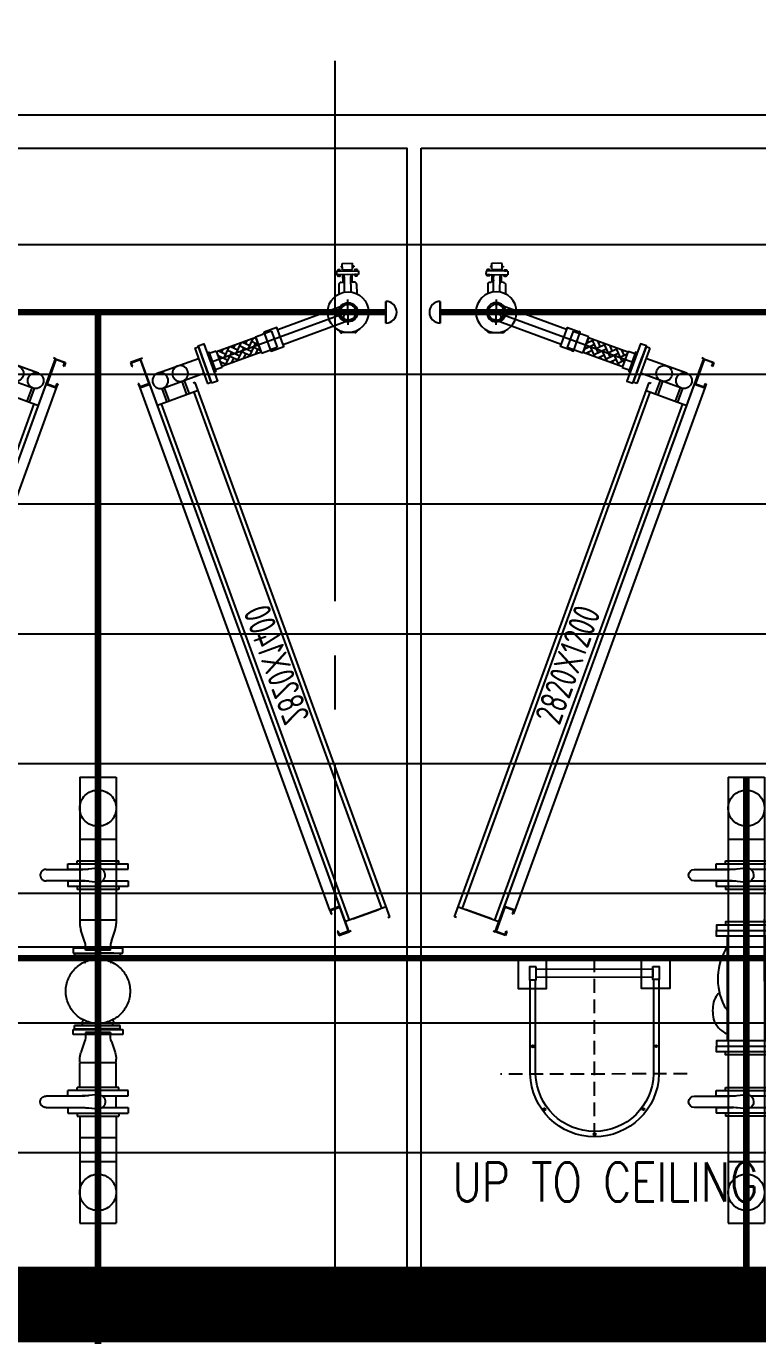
# Model space of a CAD drawing. Extents: x -18489 to 195597, y -1599 to 112111.
# Drawn here: x 17497 to 17836, y 1895 to 2501 of the extents above; entities that cross this region are included whole.
import ezdxf
from ezdxf.enums import TextEntityAlignment as Align

# ---------------------------------------------------------------- set-up
doc = ezdxf.new("R2010")
doc.units = 0
doc.header["$LTSCALE"] = 100
for name, pattern in [('188K-SM-03-F10-ARCH-PA-Y2257103$0$18P6-SM-03-C40-ARCH-PA-Y2211058$0$DASHED', [19.05, 12.7, -6.35]), ('188K-SM-07-F10-MECH-CR PIPE-Y2257103$0$XFM1Q20-200k$0$CENTER', [2, 1.25, -0.25, 0.25, -0.25]), ('X-S-FAB-L10$0$COL-CEN-LIN', [3.25, 2.5, -0.25, 0.25, -0.25])]:
    doc.linetypes.add(name, pattern=pattern)
for name, color, linetype in [('188K-SM-03-F10-ARCH-PA-Y2257103$0$K-0-TXT-高度', 53, 'Continuous'), ('188K-SM-03-F10-ARCH-PA-Y2257103$0$K-AREA', 53, 'Continuous'), ('188K-SM-03-F10-ARCH-PA-Y2257103$0$K-P-LAD-420', 53, 'Continuous'), ('188K-SM-03-F10-ARCH-PA-Y2257103$0$K-P1S-4.2-單抗', 53, 'Continuous'), ('188K-SM-07-F10-MECH-CR PIPE-Y2257103$0$00_AC_CHS_12℃', 4, 'Continuous'), ('188K-SM-07-F10-MECH-CR PIPE-Y2257103$0$00_AC_CHS_20℃', 3, 'Continuous'), ('188K-SM-07-F10-MECH-CR PIPE-Y2257103$0$00_DCC', 7, 'Continuous'), ('188K-SM-07-F10-MECH-CR PIPE-Y2257103$0$00_閥站分組', 1, 'Continuous'), ('188K-SM-07-F10-MECH-CR PIPE-Y2257103$0$XFM1Q20-200k$0$U-PCW-V', 2, 'Continuous'), ('X-S-FAB-L10$0$0-DIM-TXT', 8, 'Continuous'), ('X-S-FAB-L10$0$BLOCK', 8, 'Continuous'), ('X-S-FAB-L10$0$CCL', 8, 'X-S-FAB-L10$0$COL-CEN-LIN'), ('X-S-FAB-L10$0$PEN4', 8, 'Continuous')]:
    doc.layers.add(name, color=color, linetype=linetype)
doc.styles.add('188K-SM-03-F10-ARCH-PA-Y2257103$0$18P2-XFDP10$0$AA-TXT', font='simplex.shx', dxfattribs={"width": 0.8, "bigfont": 'chineset.shx'})
doc.styles.add('188K-SM-07-F10-MECH-CR PIPE-Y2257103$0$XFM1Q20-200k$0$aa-txt', font='isocp.shx', dxfattribs={"bigfont": 'chineset.shx'})
doc.styles.add('X-S-FAB-L10$0$CHINA', font='simplex.shx', dxfattribs={"width": 0.75, "bigfont": 'chineset.shx'})
doc.styles.add('X-S-FAB-L10$0$Standard', font='', dxfattribs={"width": 0.8})
doc.styles.add('X-S-FAB-L10$0$TG_NOTE_TEXT', font='simplex.shx', dxfattribs={"width": 0.75, "bigfont": 'chineset.shx'})
doc.styles.get('X-S-FAB-L10$0$Standard').set_extended_font_data('Microsoft JhengHei')

# ---------------------------------------------------------------- blocks, each defined once
blk = doc.blocks.new('X-S-FAB-L10$0$FAB2-L05')
at = {"layer": 'X-S-FAB-L10$0$CCL'}
blk.add_line((-8520, 11005), (-8520, 0), dxfattribs=at)
blk = doc.blocks.new('X-S-FAB-L10')
at = {"layer": 'X-S-FAB-L10$0$PEN4'}
h = blk.add_hatch(dxfattribs=at)
h.set_pattern_fill('LINE', color=256, scale=480)
h.set_pattern_definition([(0, (0, 0), (0, 60), [])])
h.paths.add_polyline_path([(16745, -35), (15995, -35), (15995, 35), (15925, 35), (15925, -35), (15155, -35), (15155, 35), (15085, 35), (15085, -35), (15155, -35), (15155, -250), (13920, -250), (19914.055, 6000), (21180, 7320), (21180, 5520), (23465, 5520), (23485, 3587.5), (24315, 3587.5), (24315, 1870), (17075, 1870), (17075, 2060), (16745, 2060), (16745, -21.034)])
at = {"layer": 'X-S-FAB-L10$0$BLOCK'}
blk.add_blockref('X-S-FAB-L10$0$FAB2-L05', (26160, -720), dxfattribs=at)
at = {"style": 'X-S-FAB-L10$0$TG_NOTE_TEXT', "width": 0.5, "flags": 1}
for p in [(7463.301, 9020), (18268.251, 8649), (11197.77, 4800.167), (16485.801, 4800.167), (25420.27, 2635), (13360, 320.001, 0), (7463.301, -33.333)]:
    blk.add_attdef('WH', text='', height=20, dxfattribs=at).set_placement(p, align=Align.BOTTOM_LEFT)
at = {"width": 0.5}
for style, p in [('X-S-FAB-L10$0$TG_NOTE_TEXT', (7585, 9020)), ('X-S-FAB-L10$0$TG_NOTE_TEXT', (18389.95, 8649)), ('X-S-FAB-L10$0$TG_NOTE_TEXT', (11117.5, 4813.5)), ('X-S-FAB-L10$0$TG_NOTE_TEXT', (16607.5, 4813.5)), ('X-S-FAB-L10$0$TG_NOTE_TEXT', (25350, 2635)), ('X-S-FAB-L10$0$Standard', (13129.375, 325.001, 0)), ('X-S-FAB-L10$0$TG_NOTE_TEXT', (7585, -20))]:
    blk.add_attdef('DESC', text='', height=10, dxfattribs=dict(at, style=style)).set_placement(p, align=Align.BOTTOM_LEFT)
for tag, style, p in [('TYPE', 'X-S-FAB-L10$0$TG_NOTE_TEXT', (7619.286, 9020)), ('NO', 'X-S-FAB-L10$0$TG_NOTE_TEXT', (7650.095, 9020)), ('TYPE', 'X-S-FAB-L10$0$TG_NOTE_TEXT', (18424.236, 8649)), ('NO', 'X-S-FAB-L10$0$TG_NOTE_TEXT', (18455.045, 8649)), ('NO', 'X-S-FAB-L10$0$TG_NOTE_TEXT', (11088.595, 4813.5)), ('TYPE', 'X-S-FAB-L10$0$TG_NOTE_TEXT', (11151.786, 4813.5)), ('TYPE', 'X-S-FAB-L10$0$TG_NOTE_TEXT', (16641.786, 4813.5)), ('NO', 'X-S-FAB-L10$0$TG_NOTE_TEXT', (16672.595, 4813.5)), ('NO', 'X-S-FAB-L10$0$TG_NOTE_TEXT', (25313, 2635)), ('TYPE', 'X-S-FAB-L10$0$TG_NOTE_TEXT', (25350, 2635)), ('NO', 'X-S-FAB-L10$0$Standard', (13100, 320.001, 0)), ('TYPE', 'X-S-FAB-L10$0$Standard', (13129.375, 320.001, 0)), ('TYPE', 'X-S-FAB-L10$0$TG_NOTE_TEXT', (7619.286, -20)), ('NO', 'X-S-FAB-L10$0$TG_NOTE_TEXT', (7650.095, -20))]:
    blk.add_attdef(tag, text='', height=10, dxfattribs=dict(at, style=style)).set_placement(p, align=Align.BOTTOM_RIGHT)
at = {"style": 'X-S-FAB-L10$0$TG_NOTE_TEXT', "width": 0.5, "flags": 1}
for rotation, p in [(180, (43, 7480)), (180, (943, 7480)), (90, (24310, 3717.77)), (270, (17080, 1711.699))]:
    blk.add_attdef('WH', text='', height=20, rotation=rotation, dxfattribs=at).set_placement(p, align=Align.BOTTOM_LEFT)
at = {"width": 0.5}
for rotation, style, p in [(180, 'X-S-FAB-L10$0$Standard', (317.625, 7480)), (180, 'X-S-FAB-L10$0$Standard', (1217.625, 7480)), (90, 'X-S-FAB-L10$0$TG_NOTE_TEXT', (24310, 3647.5)), (270, 'X-S-FAB-L10$0$TG_NOTE_TEXT', (17080, 1605))]:
    blk.add_attdef('DESC', text='', height=10, rotation=rotation, dxfattribs=dict(at, style=style)).set_placement(p, align=Align.BOTTOM_LEFT)
for tag, rotation, style, p in [('TYPE', 180, 'X-S-FAB-L10$0$Standard', (317.625, 7480)), ('NO', 180, 'X-S-FAB-L10$0$Standard', (347, 7480)), ('TYPE', 180, 'X-S-FAB-L10$0$Standard', (1217.625, 7480)), ('NO', 180, 'X-S-FAB-L10$0$Standard', (1247, 7480)), ('TYPE', 90, 'X-S-FAB-L10$0$TG_NOTE_TEXT', (24310, 3647.5)), ('NO', 90, 'X-S-FAB-L10$0$TG_NOTE_TEXT', (24310, 3610.5)), ('TYPE', 270, 'X-S-FAB-L10$0$TG_NOTE_TEXT', (17080, 1605)), ('NO', 270, 'X-S-FAB-L10$0$TG_NOTE_TEXT', (17080, 1573))]:
    blk.add_attdef(tag, text='', height=10, rotation=rotation, dxfattribs=dict(at, style=style)).set_placement(p, align=Align.BOTTOM_RIGHT)
at = {"layer": 'X-S-FAB-L10$0$0-DIM-TXT', "style": 'X-S-FAB-L10$0$CHINA', "width": 0.75}
for p in [(667.414, 7855.1, -2689.4), (22627.353, 6728.814), (25644.722, 6728.814), (24778.787, 5569.051), (1118.252, 4980), (417.801, 4594.623), (23874.84, 4355), (22927.43, 4330.122), (23749.869, 3901.367), (417.801, 3765.236), (1118.252, 3730), (417.801, 3115.79), (536.882, 2227.832), (16908.994, 1782.652), (888.445, 880.466), (16977.43, 750), (18878.841, 750), (25641.221, 553.233), (21364.03, 526.894)]:
    blk.add_attdef('HIG', text='', height=80, dxfattribs=at).set_placement(p, align=Align.MIDDLE_LEFT)
blk = doc.blocks.new('188K-SM-07-F10-MECH-CR PIPE-Y2257103$0$XFM1P20-200k$0$005')
at = {"layer": '188K-SM-07-F10-MECH-CR PIPE-Y2257103$0$00_DCC'}
h = blk.add_hatch(dxfattribs=at)
h.set_pattern_fill('AR-HBONE', color=60, scale=0.430893, angle=360, style=0)
h.set_pattern_definition([(135, (-2258.2576, -4619.8331), (-8e-16, 2.4374981), [5.1707143, -1.7235714]), (45, (-2259.4764, -4618.6144), (-8e-16, 2.4374981), [5.1707143, -1.7235714])])
h.paths.add_polyline_path([(21.88125, -3.01625), (21.88125, 3.01625), (5.88125, 3.01625), (5.88125, -3.01625)])
edge = h.paths.add_edge_path(flags=17)
edge.add_line((21.88125, 3.01625), (21.88125, -3.01625))
at = {"layer": '188K-SM-07-F10-MECH-CR PIPE-Y2257103$0$00_DCC', "color": 60}
for p, q in [((5.88125, 3.31625), (3, 3.31625)), ((5.88125, 3.31625), (5.88125, -3.31625)), ((21.88125, 3.01625), (5.88125, 3.01625)), ((5.88125, 3.01625), (5.88125, -3.01625)), ((21.88125, 3.31625), (24.7625, 3.31625)), ((21.88125, 3.31625), (21.88125, -3.31625)), ((21.88125, 3.01625), (21.88125, -3.01625)), ((21.88125, -3.01625), (21.88125, 3.01625)), ((28.2625, 3.31625), (24.7625, 3.31625)), ((28.2625, 3.31625), (28.2625, -3.31625)), ((5.88125, -3.31625), (3, -3.31625)), ((21.88125, -3.01625), (5.88125, -3.01625)), ((21.88125, -3.31625), (28.2625, -3.31625)), ((28.2625, -3.31625), (25.38125, -3.31625))]:
    blk.add_line(p, q, dxfattribs=at)
for points in [[(0, -7.6), (0, 7.6), (2.38125, 7.6), (2.38125, -7.6), (0, -7.6)], [(2.38125, 3.8975), (3, 3.8975), (3, -3.8975), (2.38125, -3.8975)]]:
    blk.add_lwpolyline(points, dxfattribs=at)
blk = doc.blocks.new('188K-SM-07-F10-MECH-CR PIPE-Y2257103$0$DCC_配管')
at = {"layer": '188K-SM-07-F10-MECH-CR PIPE-Y2257103$0$00_DCC', "color": 60}
for p, q in [((-64.6, 32.32, 0), (-64.61, 32.32, 0)), ((-63.2, 32.48, 0), (-58.33, 28.64, 0)), ((-71.24, 26.73, 0), (-62.06, 19.48, 0)), ((-63.02, 27.7, 0), (-70.28, 18.51, 0)), ((-33.99, 15.66), (-65.45, 26.55, 0)), ((-58.16, 27.23, 0), (-58.16, 27.23, 0)), ((-77.84, 15.55, 0), (-75.14, 18.98, 0)), ((-36.38, 8.77), (-67.65, 19.59, 0)), ((-66.65, 23.11, 0), (-3.17, 1.1)), ((-82.43, 11.23, 0), (-81.37, 12.58, 0)), ((-81.37, 12.58, 0), (-73.47, 6.34, 0)), ((-80.65, 12.67, 0), (-80.9, 12.35, 0)), ((-80.43, 12.5, 0), (-80.68, 12.18, 0)), ((-79.81, 12.15, 0), (-80.47, 12.67, 0)), ((-79.99, 12.15, 0), (-80.24, 11.83, 0)), ((-76.96, 13.5, 0), (-79.06, 10.84, 0)), ((-73.6, 16.72, 0), (-78, 11.14, 0)), ((-77.68, 14.15, 0), (-77.2, 13.77, 0)), ((-71.25, 14.87, 0), (-75.63, 9.32, 0)), ((-71.4, 10.47, 0), (-68.69, 13.89, 0)), ((-80.7, 9.11, 0), (-82.52, 6.8, 0)), ((-78.82, 3.89, 0), (-82.52, 6.8, 0)), ((-74.54, 5, 0), (-82.43, 11.23, 0)), ((-82.36, 10.51, 0), (-82.1, 10.83, 0)), ((-81.66, 9.81, 0), (-82.32, 10.34, 0)), ((-82.19, 8.1, 0), (-81.89, 8.5, 0)), ((-81.76, 7.76, 0), (-82.19, 8.1, 0)), ((-82.14, 10.34, 0), (-81.89, 10.66, 0)), ((-81.45, 8.15, 0), (-81.89, 8.5, 0)), ((-81.7, 9.99, 0), (-81.45, 10.31, 0)), ((-81.48, 9.82, 0), (-81.23, 10.13, 0)), ((-77, 6.19, 0), (-80.7, 9.11, 0)), ((-79.77, 11.98, 0), (-80.02, 11.66, 0)), ((-79.35, 8.8, 0), (-79.72, 8.34, 0)), ((-77, 6.19, 0), (-78.82, 3.89, 0)), ((-77.61, 7.43, 0), (-77.98, 6.96, 0)), ((-73.6, 10.85, 0), (-75.7, 8.18, 0)), ((-74.43, 7.76, 0), (-74.68, 7.44, 0)), ((-74.54, 5, 0), (-73.47, 6.34, 0)), ((-74.21, 7.58, 0), (-74.46, 7.26, 0)), ((-74.25, 7.76, 0), (-73.59, 7.24, 0)), ((-73.77, 7.24, 0), (-74.02, 6.92, 0)), ((-73.55, 7.06, 0), (-73.8, 6.74, 0)), ((-72.8, 10.3, 0), (-73.28, 10.68, 0)), ((-78.07, 4.85, 0), (-77.63, 4.5, 0)), ((-77.76, 5.24, 0), (-77.32, 4.89, 0)), ((-77.63, 4.5, 0), (-77.32, 4.89, 0)), ((-76.13, 5.6, 0), (-75.88, 5.92, 0)), ((-76.09, 5.42, 0), (-75.43, 4.9, 0)), ((-75.91, 5.42, 0), (-75.66, 5.74, 0)), ((-75.47, 5.08, 0), (-75.22, 5.4, 0)), ((-75.25, 4.9, 0), (-75, 5.22, 0)), ((1.2, 3.45), (-1.2, -3.45))]:
    blk.add_line(p, q, dxfattribs=at)
at = {"layer": '188K-SM-07-F10-MECH-CR PIPE-Y2257103$0$00_DCC', "color": 60, "elevation": 0}
for points in [[(-27.62, 14.58), (-33.64, 16.67), (-36.73, 7.76), (-30.71, 5.67)], [(-28.33, 14.83), (-27.62, 14.58), (-30.71, 5.67), (-31.42, 5.91)]]:
    blk.add_lwpolyline(points, dxfattribs=at)
at = {"layer": '188K-SM-07-F10-MECH-CR PIPE-Y2257103$0$00_DCC', "color": 60}
for centre, radius in [((-66.65, 23.1, 0), 9.44), ((-66.65, 23.11, 0), 4.44), ((-66.65, 23.11, 0), 3.65)]:
    blk.add_circle(centre, radius, dxfattribs=at)
for centre, radius, start, end in [((-63.82, 31.7, 0), 1, 51.70966, 141.70966), ((-65.31, 24.87, 0), 2.22, 232.78899, 50.63033), ((-58.95, 27.85, 0), 1, 321.70966, 51.70966), ((-80.99, 12.46, 0), 0.143, 231.70966, 309.02928), ((-80.77, 12.29, 0), 0.143, 154.39004, 309.02928), ((-80.28, 12.23, 0), 0.406, 188.10684, 275.31248), ((-80.56, 12.56, 0), 0.143, 334.39004, 129.02928), ((-80.39, 12.09, 0), 0.406, 8.10684, 95.31248), ((-79.9, 12.04, 0), 0.143, 334.39004, 129.02928), ((-77.06, 14.93, 0), 1, 141.70966, 231.70966), ((-77.82, 12.98, 0), 1, 321.70966, 51.70966), ((-82.23, 10.45, 0), 0.143, 154.39004, 309.02928), ((-82.23, 10.89, 0), 0.143, 334.39004, 51.70966), ((-81.73, 10.39, 0), 0.406, 188.10684, 275.31248), ((-82.01, 10.72, 0), 0.143, 334.39004, 129.02928), ((-81.85, 10.25, 0), 0.406, 8.10684, 95.31248), ((-81.57, 9.93, 0), 0.143, 154.39004, 309.02928), ((-81.36, 10.2, 0), 0.143, 334.39004, 129.02928), ((-81.14, 10.02, 0), 0.143, 51.70966, 129.02928), ((-80.11, 11.77, 0), 0.143, 154.39004, 309.02928), ((-79.89, 11.59, 0), 0.143, 154.39004, 231.70966), ((-78.76, 11.79, 0), 1, 231.70966, 321.70966), ((-76.01, 5.98, 0), 0.143, 334.39004, 51.70966), ((-74.84, 8.7, 0), 1, 141.70966, 231.70966), ((-74.77, 7.55, 0), 0.143, 231.70966, 309.02928), ((-73.9, 9.89, 0), 1, 51.70966, 141.70966), ((-74.55, 7.38, 0), 0.143, 154.39004, 309.02928), ((-74.06, 7.32, 0), 0.406, 188.10684, 275.31248), ((-74.34, 7.65, 0), 0.143, 334.39004, 129.02928), ((-74.17, 7.18, 0), 0.406, 8.10684, 95.31248), ((-73.89, 6.86, 0), 0.143, 154.39004, 309.02928), ((-73.67, 6.68, 0), 0.143, 154.39004, 231.70966), ((-73.68, 7.12, 0), 0.143, 334.39004, 129.02928), ((-72.18, 11.09, 0), 1, 231.70966, 321.70966), ((-76, 5.54, 0), 0.143, 154.39004, 309.02928), ((-75.51, 5.48, 0), 0.406, 188.10684, 275.31248), ((-75.79, 5.8, 0), 0.143, 334.39004, 129.02928), ((-75.62, 5.34, 0), 0.406, 8.10684, 95.31248), ((-75.35, 5.01, 0), 0.143, 154.39004, 309.02928), ((-75.13, 5.28, 0), 0.143, 334.39004, 129.02928), ((-74.91, 5.11, 0), 0.143, 51.70966, 129.02928)]:
    blk.add_arc(centre, radius, start, end, dxfattribs=at)
at = {"layer": '188K-SM-07-F10-MECH-CR PIPE-Y2257103$0$00_DCC', "color": 60, "xscale": 1.210111893907765, "yscale": 1.210111893907765, "zscale": 1.210111893907765, "rotation": 160.8548292855056}
blk.add_blockref('188K-SM-07-F10-MECH-CR PIPE-Y2257103$0$XFM1P20-200k$0$005', (0, 0), dxfattribs=at)
blk = doc.blocks.new('188K-SM-07-F10-MECH-CR PIPE-Y2257103$0$DCC-1_2.82x1.2')
at = {"layer": '188K-SM-07-F10-MECH-CR PIPE-Y2257103$0$00_DCC', "color": 24}
for p, q in [((278.05, 32.11), (260.55, 32.11)), ((260.55, 30.31), (260.55, 32.11)), ((278.05, 30.31), (260.55, 30.31)), ((265.65, 10.21), (265.65, 30.31)), ((272.95, 10.21), (272.95, 30.31)), ((278.05, 30.31), (278.05, 32.11)), ((0, 25.01), (263, 25.11)), ((0, 24.01), (0, 25.01)), ((5, 25.01), (5, 5.01)), ((5, 25.01), (5, 5.01)), ((259, 25.11), (259, 5.11)), ((263, 25.11), (263, 24.11)), ((5, 23.01), (259, 23.11)), ((5, 8.61), (5, 21.41)), ((265.65, 20.61), (259, 20.61)), ((265.65, 19.41), (259, 19.41)), ((5, 7.01), (259, 7.11)), ((265.65, 10.81), (259, 10.81)), ((265.65, 9.61), (259, 9.61)), ((282, 5.11), (282, 6.11)), ((0, 6.01), (0, 5.01)), ((0, 5.01), (282, 5.11))]:
    blk.add_line(p, q, dxfattribs=at)
at = {"layer": '188K-SM-07-F10-MECH-CR PIPE-Y2257103$0$00_DCC'}
for p, q in [((0, 0), (0, 5)), ((0, 5), (12.5, 5)), ((2, 0), (0, 0)), ((12.18, 4.68), (0.32, 4.68)), ((0.32, 4.68), (0.32, 0.32)), ((0.32, 0.32), (2, 0.32)), ((2, 0.32), (2, 0)), ((10.5, 0), (10.5, 0.32)), ((10.5, 0.32), (12.18, 0.32)), ((12.5, 0), (10.5, 0)), ((12.18, 0.32), (12.18, 4.68)), ((12.5, 5), (12.5, 0)), ((12.5, -0.05), (12.5, 4.95)), ((269.5, 5.11), (269.5, 0.11)), ((269.5, 0.11), (269.5, 5.11)), ((269.5, 5.11), (282, 5.11)), ((271.5, 0.11), (269.5, 0.11)), ((281.68, 4.79), (269.82, 4.79)), ((269.82, 4.79), (269.82, 0.43)), ((269.82, 0.43), (271.5, 0.43)), ((271.5, 0.43), (271.5, 0.11)), ((280, 0.11), (280, 0.43)), ((280, 0.43), (281.68, 0.43)), ((282, 0.11), (280, 0.11)), ((281.68, 0.43), (281.68, 4.79)), ((282, 5.11), (282, 0.11))]:
    blk.add_line(p, q, dxfattribs=at)
at = {"layer": '188K-SM-07-F10-MECH-CR PIPE-Y2257103$0$00_DCC', "color": 3}
for p, q in [((12.5, 4.95), (269.5, 5.11)), ((269.5, 0.11), (12.5, -0.05))]:
    blk.add_line(p, q, dxfattribs=at)
at = {"layer": '188K-SM-07-F10-MECH-CR PIPE-Y2257103$0$00_DCC'}
blk.add_lwpolyline([(2, -0.16), (2, 0)], dxfattribs=at)
at = {"layer": '188K-SM-07-F10-MECH-CR PIPE-Y2257103$0$00_DCC', "color": 24}
for centre in [(269.3, 20.01), (269.3, 10.21)]:
    blk.add_circle(centre, 3.65, dxfattribs=at)
at = {"layer": '188K-SM-07-F10-MECH-CR PIPE-Y2257103$0$00_DCC', "xscale": -1, "rotation": 70.85482928510034}
blk.add_blockref('188K-SM-07-F10-MECH-CR PIPE-Y2257103$0$DCC_配管', (269.3, 32.11), dxfattribs=at)
at = {"layer": '188K-SM-07-F10-MECH-CR PIPE-Y2257103$0$00_DCC', "color": 24, "style": '188K-SM-07-F10-MECH-CR PIPE-Y2257103$0$XFM1Q20-200k$0$aa-txt', "width": 0.8}
blk.add_text('2820X1200', height=12.5, rotation=360, dxfattribs=at).set_placement((127.55, 15.83), align=Align.MIDDLE)
blk = doc.blocks.new('188K-SM-07-F10-MECH-CR PIPE-Y2257103$0$XFM1Q20-200k$0$R6-4')
at = {"layer": '188K-SM-07-F10-MECH-CR PIPE-Y2257103$0$00_DCC', "color": 60}
for p, q in [((-5.72, 0), (-5.72, -1.01)), ((-5.72, 0), (5.72, 0)), ((-6.22, -4.15), (-7.91, -9.27)), ((5.72, 0), (5.72, -1.01)), ((6.22, -4.15), (7.91, -9.27)), ((-8.41, -13.97), (-8.41, -12.4)), ((8.41, -13.97), (-8.41, -13.97)), ((8.41, -13.97), (8.41, -12.4))]:
    blk.add_line(p, q, dxfattribs=at)
for centre, start, end in [((-15.72, -1.01), 341.73209, 0), ((15.72, -1.01), 180, 198.26791), ((1.59, -12.4), 161.73209, 180), ((-1.59, -12.4), 0, 18.26791)]:
    blk.add_arc(centre, 10, start, end, dxfattribs=at)
blk = doc.blocks.new('188K-SM-07-F10-MECH-CR PIPE-Y2257103$0$XFM1Q20-200k$0$BV-150V-T1')
at = {"color": 0, "linetype": 'ByBlock'}
for p, q in [((-2.7, 13.97), (-5.24, 13.97)), ((-5.24, -13.97), (-5.24, 13.97)), ((2.7, 13.97), (5.24, 13.97)), ((5.24, 13.97), (5.24, -13.97)), ((-5.24, 9.6), (-6.67, 9.6)), ((-6.67, -9.6), (-6.67, 9.6)), ((5.24, 9.6), (6.67, 9.6)), ((6.67, 9.6), (6.67, -9.6)), ((-5.24, -9.6), (-6.67, -9.6)), ((2.7, -8.41), (-2.7, -8.41)), ((5.24, -9.6), (6.67, -9.6)), ((-2.7, -13.97), (-5.24, -13.97)), ((2.7, -13.97), (5.24, -13.97))]:
    blk.add_line(p, q, dxfattribs=at)
blk.add_lwpolyline([(-2.67, 7.5), (-2.67, 24.03, -1), (2.67, 24.03), (2.67, 7.68, 0.028765), (2.87, 4.24), (3.32, 0.29, -1.044614), (-3.34, 0), (-2.87, 4.06, 0.028765)], format="xyb", close=True, dxfattribs=at)
for points in [[(-2.7, 13.97), (-2.7, 6.15)], [(2.7, 13.97), (2.7, 6.33)], [(-2.7, -1.96), (-2.7, -13.97)], [(2.7, -1.96), (2.7, -13.97)]]:
    blk.add_lwpolyline(points, dxfattribs=at)
blk = doc.blocks.new('188K-SM-07-F10-MECH-CR PIPE-Y2257103$0$DCC-閥站(出)')
at = {"layer": '188K-SM-07-F10-MECH-CR PIPE-Y2257103$0$00_DCC', "color": 60, "linetype": '188K-SM-07-F10-MECH-CR PIPE-Y2257103$0$XFM1Q20-200k$0$CENTER'}
for p, q in [((-8.41, 206.26, 0), (-8.41, 140.24, 0)), ((-8.41, 206.26, 0), (8.41, 206.26, 0)), ((0, 0), (0, 206.26, 0)), ((8.41, 206.26, 0), (8.41, 140.24, 0)), ((-8.41, 177.68, 0), (8.41, 177.68, 0)), ((-10.79, 124.72, 0), (-0.29, 124.72, 0)), ((-10.79, 124.72, 0), (-10.79, 123.22, 0)), ((-10.79, 123.22, 0), (-0.29, 123.22, 0)), ((-10.69, 123.12, 0), (-10.79, 123.22, 0)), ((-0.29, 123.12, 0), (-10.69, 123.12, 0)), ((-7.84, 124.92, 0), (-0.29, 124.92, 0)), ((-7.84, 124.72, 0), (-7.84, 124.92, 0)), ((-7.29, 122.11, 0), (-7.29, 122.92, 0)), ((-6.69, 121.93, 0), (-0.29, 121.93, 0)), ((7.26, 124.92, 0), (-0.29, 124.92, 0)), ((10.21, 124.72, 0), (-0.29, 124.72, 0)), ((10.21, 123.22, 0), (-0.29, 123.22, 0)), ((-0.29, 123.12, 0), (10.11, 123.12, 0)), ((6.71, 121.93, 0), (-0.29, 121.93, 0)), ((6.71, 121.93, 0), (6.71, 122.92, 0)), ((7.26, 124.72, 0), (7.26, 124.92, 0)), ((10.11, 123.12, 0), (10.21, 123.22, 0)), ((10.21, 124.72, 0), (10.21, 123.22, 0)), ((-10.69, 91.52, 0), (-10.79, 91.42, 0)), ((-10.79, 91.42, 0), (-0.29, 91.42, 0)), ((-10.79, 89.92, 0), (-10.79, 91.42, 0)), ((-0.29, 91.52, 0), (-10.69, 91.52, 0)), ((-7.29, 93.01, 0), (-7.29, 91.72, 0)), ((6.71, 92.52, 0), (-7.29, 92.52, 0)), ((-0.29, 91.52, 0), (10.11, 91.52, 0)), ((10.21, 91.42, 0), (-0.29, 91.42, 0)), ((6.71, 92.52, 0), (6.71, 91.72, 0)), ((10.11, 91.52, 0), (10.21, 91.42, 0)), ((10.21, 89.92, 0), (10.21, 91.42, 0)), ((-10.79, 89.92, 0), (-0.29, 89.92, 0)), ((-7.84, 89.92, 0), (-7.84, 89.72, 0)), ((-7.84, 89.72, 0), (-0.29, 89.72, 0)), ((10.21, 89.92, 0), (-0.29, 89.92, 0)), ((7.26, 89.72, 0), (-0.29, 89.72, 0)), ((7.26, 89.92, 0), (7.26, 89.72, 0)), ((-8.41, 62.58, 0), (-8.41, 74.04, 0)), ((8.41, 62.58, 0), (8.41, 74.04, 0)), ((-8.41, 49.53, 0), (-8.41, 0, 0)), ((8.41, 49.53, 0), (8.41, 0, 0)), ((8.4, 39.53, 0), (-8.4, 39.53, 0)), ((-8.41, 28.57, 0), (8.41, 28.57, 0)), ((-8.41, 0, 0), (8.41, 0, 0))]:
    blk.add_line(p, q, dxfattribs=at)
at = {"layer": '188K-SM-07-F10-MECH-CR PIPE-Y2257103$0$00_DCC', "color": 60, "linetype": '188K-SM-07-F10-MECH-CR PIPE-Y2257103$0$XFM1Q20-200k$0$CENTER', "elevation": 0}
for points in [[(-11.43, 124.92), (11.43, 124.92), (11.43, 127.3), (-11.43, 127.3)], [(-11.43, 89.67), (11.43, 89.67), (11.43, 87.29), (-11.43, 87.29)]]:
    blk.add_lwpolyline(points, close=True, dxfattribs=at)
at = {"layer": '188K-SM-07-F10-MECH-CR PIPE-Y2257103$0$00_DCC', "color": 60, "linetype": '188K-SM-07-F10-MECH-CR PIPE-Y2257103$0$XFM1Q20-200k$0$CENTER'}
for centre, radius in [((0, 191.97, 0), 8.41), ((0, 107.32, 0), 14.88), ((0, 14.29, 0), 8.41)]:
    blk.add_circle(centre, radius, dxfattribs=at)
for centre, radius, start, end in [((-7.49, 122.92, 0), 0.2, 0, 90), ((-7.41, 120.62, 0), 1.5, 45, 85.36093), ((-7.46, 120.67, 0), 1.5, 345, 45), ((7.46, 120.67, 0), 1.5, 135, 195), ((7.41, 120.62, 0), 1.5, 94.63907, 135), ((6.91, 122.92, 0), 0.2, 90, 180), ((-7.49, 91.72, 0), 0.2, 270, 0), ((-8.4, 94.02, 0), 1.5, 317.6297, 21.32321), ((6.91, 91.72, 0), 0.2, 180, 270), ((8.4, 94.02, 0), 1.5, 158.67679, 222.3703)]:
    blk.add_arc(centre, radius, start, end, dxfattribs=at)
for name, p, rotation in [('188K-SM-07-F10-MECH-CR PIPE-Y2257103$0$XFM1Q20-200k$0$BV-150V-T1', (0, 161.01, 0), 90), ('188K-SM-07-F10-MECH-CR PIPE-Y2257103$0$XFM1Q20-200k$0$R6-4', (0, 126.3, 0), 180)]:
    blk.add_blockref(name, p, dxfattribs=dict(at, rotation=rotation))
at = {"layer": '188K-SM-07-F10-MECH-CR PIPE-Y2257103$0$00_DCC', "color": 60, "linetype": '188K-SM-07-F10-MECH-CR PIPE-Y2257103$0$XFM1Q20-200k$0$CENTER', "xscale": -1}
blk.add_blockref('188K-SM-07-F10-MECH-CR PIPE-Y2257103$0$XFM1Q20-200k$0$R6-4', (0, 88.29, 0), dxfattribs=at)
at = {"layer": '188K-SM-07-F10-MECH-CR PIPE-Y2257103$0$00_DCC', "color": 60, "linetype": '188K-SM-07-F10-MECH-CR PIPE-Y2257103$0$XFM1Q20-200k$0$CENTER', "xscale": -1, "rotation": 90}
blk.add_blockref('188K-SM-07-F10-MECH-CR PIPE-Y2257103$0$XFM1Q20-200k$0$BV-150V-T1', (0, 56.2, 0), dxfattribs=at)
blk = doc.blocks.new('188K-SM-07-F10-MECH-CR PIPE-Y2257103$0$XFM1Q20-200k$0$YS-06-B')
at = {"layer": '188K-SM-07-F10-MECH-CR PIPE-Y2257103$0$XFM1Q20-200k$0$U-PCW-V', "color": 0}
for p, q in [((54.97, 8.89), (6.86, 8.89)), ((54.97, -8.89), (6.86, -8.89))]:
    blk.add_line(p, q, dxfattribs=at)
for points in [[(3.97, -13.85), (1.43, -13.85), (1.43, 13.85), (3.97, 13.85), (3.97, -13.85)], [(3.97, -13.85), (6.51, -13.85), (6.51, 13.85), (3.97, 13.85), (3.97, -13.85)], [(57.51, -13.85), (54.97, -13.85), (54.97, 13.85), (57.51, 13.85), (57.51, -13.85)], [(57.51, -13.85), (60.05, -13.85), (60.05, 13.85), (57.51, 13.85), (57.51, -13.85)], [(1.43, -9.6), (0, -9.6), (0, 9.6), (1.43, 9.6)], [(60.05, -9.6), (61.48, -9.6), (61.48, 9.6), (60.05, 9.6)]]:
    blk.add_lwpolyline(points, dxfattribs=at)
for points in [[(18.6, 15.46, 0.133256), (14.63, 14.38, 0.106756), (10.87, 10.93, 0.036777), (9.64, 8.89, 0.036777)], [(28.76, 12.49, 0.064337), (26.31, 14.38, 0.133256), (22.34, 15.46)], [(9.64, -8.89, 0.036777), (10.87, -10.93, 0.106756), (14.63, -14.38, 0.133256), (18.6, -15.46)], [(22.34, -15.46, 0.133256), (26.31, -14.38, 0.064337), (28.76, -12.49, 0.064337)]]:
    blk.add_lwpolyline(points, format="xyb", dxfattribs=at)
for centre, radius, start, end in [((20.47, 4.27), 11.34, 80.52454, 99.47546), ((35.18, -14.34), 27.59, 57.36976, 116.9234), ((29.03, 0), 12.06, 121.76927, 132.51728), ((29.03, 0), 12.06, 227.48272, 238.23073), ((35.18, 14.34), 27.59, 243.0766, 302.63024), ((20.47, -4.27), 11.34, 260.52454, 279.47546)]:
    blk.add_arc(centre, radius, start, end, dxfattribs=at)
blk = doc.blocks.new('188K-SM-07-F10-MECH-CR PIPE-Y2257103$0$DCC-閥站(入)')
at = {"layer": '188K-SM-07-F10-MECH-CR PIPE-Y2257103$0$00_DCC', "color": 4}
for p, q in [((-8.41, 206.26, 0), (-8.41, 0, 0)), ((-8.41, 206.26), (8.41, 206.26)), ((8.41, 206.26, 0), (8.41, 0, 0)), ((-8.41, 177.68), (8.41, 177.68)), ((8.41, 112.03, 0), (8.41, 140.61, 0)), ((-8.41, 28.58), (8.41, 28.58)), ((-8.41, 0), (8.41, 0))]:
    blk.add_line(p, q, dxfattribs=at)
at = {"layer": '188K-SM-07-F10-MECH-CR PIPE-Y2257103$0$00_DCC', "color": 4, "linetype": '188K-SM-07-F10-MECH-CR PIPE-Y2257103$0$XFM1Q20-200k$0$CENTER'}
blk.add_line((0, 0, 0), (0, 206.26, 0), dxfattribs=at)
at = {"layer": '188K-SM-07-F10-MECH-CR PIPE-Y2257103$0$00_DCC', "color": 4}
for centre in [(0, 191.97), (0, 14.29)]:
    blk.add_circle(centre, 8.41, dxfattribs=at)
at = {"layer": '188K-SM-07-F10-MECH-CR PIPE-Y2257103$0$00_DCC', "color": 4, "rotation": 90}
for name, p in [('188K-SM-07-F10-MECH-CR PIPE-Y2257103$0$XFM1Q20-200k$0$BV-150V-T1', (0, 161.01)), ('188K-SM-07-F10-MECH-CR PIPE-Y2257103$0$XFM1Q20-200k$0$YS-06-B', (0, 77.87)), ('188K-SM-07-F10-MECH-CR PIPE-Y2257103$0$XFM1Q20-200k$0$BV-150V-T1', (0, 56.2))]:
    blk.add_blockref(name, p, dxfattribs=at)
blk = doc.blocks.new('188K-SM-07-F10-MECH-CR PIPE-Y2257103$0$DCC-2_2.82x1.4')
at = {"layer": '188K-SM-07-F10-MECH-CR PIPE-Y2257103$0$00_DCC', "color": 4}
for p, q in [((278.05, 32.11), (260.55, 32.11)), ((260.55, 30.31), (260.55, 32.11)), ((278.05, 30.31), (260.55, 30.31)), ((265.65, 10.21), (265.65, 30.31)), ((272.95, 10.21), (272.95, 30.31)), ((278.05, 30.31), (278.05, 32.11)), ((0, 25.01), (263, 25.11)), ((0, 24.01), (0, 25.01)), ((5, 25.01), (5, 5.01)), ((5, 25.01), (5, 5.01)), ((259, 25.11), (259, 5.11)), ((263, 25.11), (263, 24.11)), ((5, 23.01), (259, 23.11)), ((5, 8.61), (5, 21.41)), ((265.65, 20.61), (259, 20.61)), ((265.65, 19.41), (259, 19.41)), ((5, 7.01), (259, 7.11)), ((265.65, 10.81), (259, 10.81)), ((265.65, 9.61), (259, 9.61)), ((0, 6.01), (0, 5.01))]:
    blk.add_line(p, q, dxfattribs=at)
at = {"layer": '188K-SM-07-F10-MECH-CR PIPE-Y2257103$0$00_DCC', "color": 24}
for p, q in [((282, 5.11), (282, 6.11)), ((0, 5.01), (282, 5.11))]:
    blk.add_line(p, q, dxfattribs=at)
at = {"layer": '188K-SM-07-F10-MECH-CR PIPE-Y2257103$0$00_DCC'}
for p, q in [((0, 0), (0, 5)), ((0, 5), (12.5, 5)), ((2, 0), (0, 0)), ((12.18, 4.68), (0.32, 4.68)), ((0.32, 4.68), (0.32, 0.32)), ((0.32, 0.32), (2, 0.32)), ((2, 0.32), (2, 0)), ((10.5, 0), (10.5, 0.32)), ((10.5, 0.32), (12.18, 0.32)), ((12.5, 0), (10.5, 0)), ((12.18, 0.32), (12.18, 4.68)), ((12.5, 5), (12.5, 0)), ((12.5, -0.05), (12.5, 4.95)), ((269.5, 5.11), (269.5, 0.11)), ((269.5, 0.11), (269.5, 5.11)), ((269.5, 5.11), (282, 5.11)), ((271.5, 0.11), (269.5, 0.11)), ((281.68, 4.79), (269.82, 4.79)), ((269.82, 4.79), (269.82, 0.43)), ((269.82, 0.43), (271.5, 0.43)), ((271.5, 0.43), (271.5, 0.11)), ((280, 0.11), (280, 0.43)), ((280, 0.43), (281.68, 0.43)), ((282, 0.11), (280, 0.11)), ((281.68, 0.43), (281.68, 4.79)), ((282, 5.11), (282, 0.11))]:
    blk.add_line(p, q, dxfattribs=at)
at = {"layer": '188K-SM-07-F10-MECH-CR PIPE-Y2257103$0$00_DCC', "color": 3}
for p, q in [((12.5, 4.95), (269.5, 5.11)), ((269.5, 0.11), (12.5, -0.05))]:
    blk.add_line(p, q, dxfattribs=at)
at = {"layer": '188K-SM-07-F10-MECH-CR PIPE-Y2257103$0$00_DCC'}
blk.add_lwpolyline([(2, -0.16), (2, 0)], dxfattribs=at)
at = {"layer": '188K-SM-07-F10-MECH-CR PIPE-Y2257103$0$00_DCC', "color": 4}
for centre in [(269.3, 20.01), (269.3, 10.21)]:
    blk.add_circle(centre, 3.65, dxfattribs=at)
at = {"layer": '188K-SM-07-F10-MECH-CR PIPE-Y2257103$0$00_DCC', "xscale": -1, "rotation": 70.85482928510031}
blk.add_blockref('188K-SM-07-F10-MECH-CR PIPE-Y2257103$0$DCC_配管', (269.3, 32.11), dxfattribs=at)
at = {"layer": '188K-SM-07-F10-MECH-CR PIPE-Y2257103$0$00_DCC', "color": 4, "style": '188K-SM-07-F10-MECH-CR PIPE-Y2257103$0$XFM1Q20-200k$0$aa-txt', "width": 0.8}
blk.add_text('2820X1400', height=12.5, rotation=360, dxfattribs=at).set_placement((127.55, 15.83), align=Align.MIDDLE)
blk = doc.blocks.new('188K-SM-07-F10-MECH-CR PIPE-Y2257103')
at = {"layer": '188K-SM-07-F10-MECH-CR PIPE-Y2257103$0$00_AC_CHS_12℃', "ltscale": 1000, "const_width": 3, "elevation": 0}
blk.add_lwpolyline([(17830.279, 2153.625), (17830.279, 1906.376)], dxfattribs=at)
at = {"layer": '188K-SM-07-F10-MECH-CR PIPE-Y2257103$0$00_AC_CHS_12℃', "ltscale": 1000, "const_width": 35}
blk.add_lwpolyline([(1863.885, 112.877), (12844.042, 112.877), (12844.042, -152.494), (15041.321, -152.494), (15041.321, 85.834), (16672.641, 85.834), (16672.641, 1909.873), (24026.171, 1909.873)], dxfattribs=at)
at = {"layer": '188K-SM-07-F10-MECH-CR PIPE-Y2257103$0$00_AC_CHS_20℃', "ltscale": 1000}
for p, q in [((17663.567, 2373.696, 0), (17663.567, 2363.696, 0)), ((17663.567, 2363.696, 0), (17663.567, 2373.696, 0)), ((17688.683, 2373.696, 0), (17688.683, 2363.696, 0)), ((17688.683, 2363.696, 0), (17688.683, 2373.696, 0))]:
    blk.add_line(p, q, dxfattribs=at)
at = {"layer": '188K-SM-07-F10-MECH-CR PIPE-Y2257103$0$00_AC_CHS_20℃', "ltscale": 1000, "const_width": 3, "elevation": 0}
for points in [[(16789.02, 2368.696), (17663.567, 2368.696)], [(17530.391, 1810.995), (17530.391, 2368.696)], [(17688.683, 2368.696), (18563.231, 2368.696)]]:
    blk.add_lwpolyline(points, dxfattribs=at)
at = {"layer": '188K-SM-07-F10-MECH-CR PIPE-Y2257103$0$00_AC_CHS_20℃', "ltscale": 1000}
for centre, start, end in [((17663.567, 2368.696, 0), 270, 90), ((17663.567, 2368.696, 0), 270, 90), ((17688.683, 2368.696, 0), 90, 270), ((17688.683, 2368.696, 0), 90, 270)]:
    blk.add_arc(centre, 5, start, end, dxfattribs=at)
at = {"layer": '188K-SM-07-F10-MECH-CR PIPE-Y2257103$0$00_閥站分組', "ltscale": 1000, "elevation": 0}
for points in [[(16780.219, 2444.611), (17673.175, 2444.611), (17673.175, 1919.843), (16780.219, 1919.843)], [(17679.883, 2444.611), (18572.839, 2444.611), (18572.839, 1919.843), (17679.883, 1919.843)]]:
    blk.add_lwpolyline(points, close=True, dxfattribs=at)
at = {"layer": '188K-SM-07-F10-MECH-CR PIPE-Y2257103$0$00_DCC', "rotation": 69.978940568662}
for name, p in [('188K-SM-07-F10-MECH-CR PIPE-Y2257103$0$DCC-2_2.82x1.4', (17418.947, 2080.497)), ('188K-SM-07-F10-MECH-CR PIPE-Y2257103$0$DCC-1_2.82x1.2', (17718.835, 2080.497))]:
    blk.add_blockref(name, p, dxfattribs=at)
at = {"layer": '188K-SM-07-F10-MECH-CR PIPE-Y2257103$0$00_DCC', "xscale": -1, "rotation": 290.021059431338}
blk.add_blockref('188K-SM-07-F10-MECH-CR PIPE-Y2257103$0$DCC-2_2.82x1.4', (17641.835, 2080.497), dxfattribs=at)
at = {"layer": '188K-SM-07-F10-MECH-CR PIPE-Y2257103$0$00_DCC', "color": 4}
blk.add_blockref('188K-SM-07-F10-MECH-CR PIPE-Y2257103$0$DCC-閥站(出)', (17530.391, 1947.369, 0), dxfattribs=at)
at = {"layer": '188K-SM-07-F10-MECH-CR PIPE-Y2257103$0$00_DCC'}
blk.add_blockref('188K-SM-07-F10-MECH-CR PIPE-Y2257103$0$DCC-閥站(入)', (17830.279, 1947.369, 0), dxfattribs=at)
blk = doc.blocks.new('188K-SM-03-F10-ARCH-PA-Y2257103$0$LAD-1')
at = {"linetype": '188K-SM-03-F10-ARCH-PA-Y2257103$0$18P6-SM-03-C40-ARCH-PA-Y2211058$0$DASHED', "ltscale": 0.005}
for points in [[(-77.44, -42.86), (-77.44, 43.55)], [(-106.5, 0), (-23.88, 0)]]:
    blk.add_lwpolyline(points, dxfattribs=at)
for points in [[(-23.8, 22.22), (-23.8, 35.22), (-37.8, 35.22), (-37.8, 22.22)], [(-27.8, 27), (-27.8, 30), (-33.8, 30), (-33.8, 27)], [(-28.9, 27), (-28.9, -27), (-32.7, -27), (-32.7, 27)], [(-23.88, -21.82), (-23.88, -34.82), (-37.88, -34.82), (-37.88, -21.82)], [(-27.8, -27), (-27.8, -30), (-33.8, -30), (-33.8, -27)]]:
    blk.add_lwpolyline(points, close=True)
for points in [[(-33.8, -29.75), (-77.44, -29.75, -0.976777), (-77.44, 29.75), (-33.8, 29.75)], [(-33.8, -27.25), (-77.44, -27.25, -0.974646), (-77.44, 27.25), (-33.8, 27.25)]]:
    blk.add_lwpolyline(points, format="xyb")
for centre in [(-64.62, 28.5), (-93.7, 23.23), (-105.25, 0), (-93.7, -22.54), (-64.62, -28.5)]:
    blk.add_circle(centre, 0.5)
blk = doc.blocks.new('188K-SM-03-F10-ARCH-PA-Y2257103')
at = {"layer": '188K-SM-03-F10-ARCH-PA-Y2257103$0$K-AREA', "const_width": 3, "elevation": 0}
blk.add_lwpolyline([(24305, 2070), (16745, 2070), (16745, 315), (14880, 315), (14880, 45), (14160, 45), (14160, 315), (1855, 315)], dxfattribs=at)
at = {"layer": '188K-SM-03-F10-ARCH-PA-Y2257103$0$K-P1S-4.2-單抗'}
for p, q in [((24300, 2075), (17090, 2075, 0)), ((24300, 2070, 0), (17090, 2070, 0))]:
    blk.add_line(p, q, dxfattribs=at)
at = {"layer": '188K-SM-03-F10-ARCH-PA-Y2257103$0$K-P-LAD-420', "rotation": 90.07229666140849}
blk.add_blockref('188K-SM-03-F10-ARCH-PA-Y2257103$0$LAD-1', (17759.96, 2093.84, 0), dxfattribs=at)
at = {"layer": '188K-SM-03-F10-ARCH-PA-Y2257103$0$K-0-TXT-高度', "style": '188K-SM-03-F10-ARCH-PA-Y2257103$0$18P2-XFDP10$0$AA-TXT', "width": 0.8}
blk.add_text('UP TO CEILING', height=18, rotation=360, dxfattribs=at).set_placement((17765.01, 1966.46, 0), align=Align.MIDDLE)

msp = doc.modelspace()

# ---------------------------------------------------------------- block references
msp.add_blockref('X-S-FAB-L10', (0, 0))

# ---------------------------------------------------------------- next in the draw order: block references
msp.add_blockref('188K-SM-07-F10-MECH-CR PIPE-Y2257103', (0, 0))

# ---------------------------------------------------------------- next in the draw order: block references
msp.add_blockref('188K-SM-03-F10-ARCH-PA-Y2257103', (0, 0))

doc.saveas('drawing.dxf')
